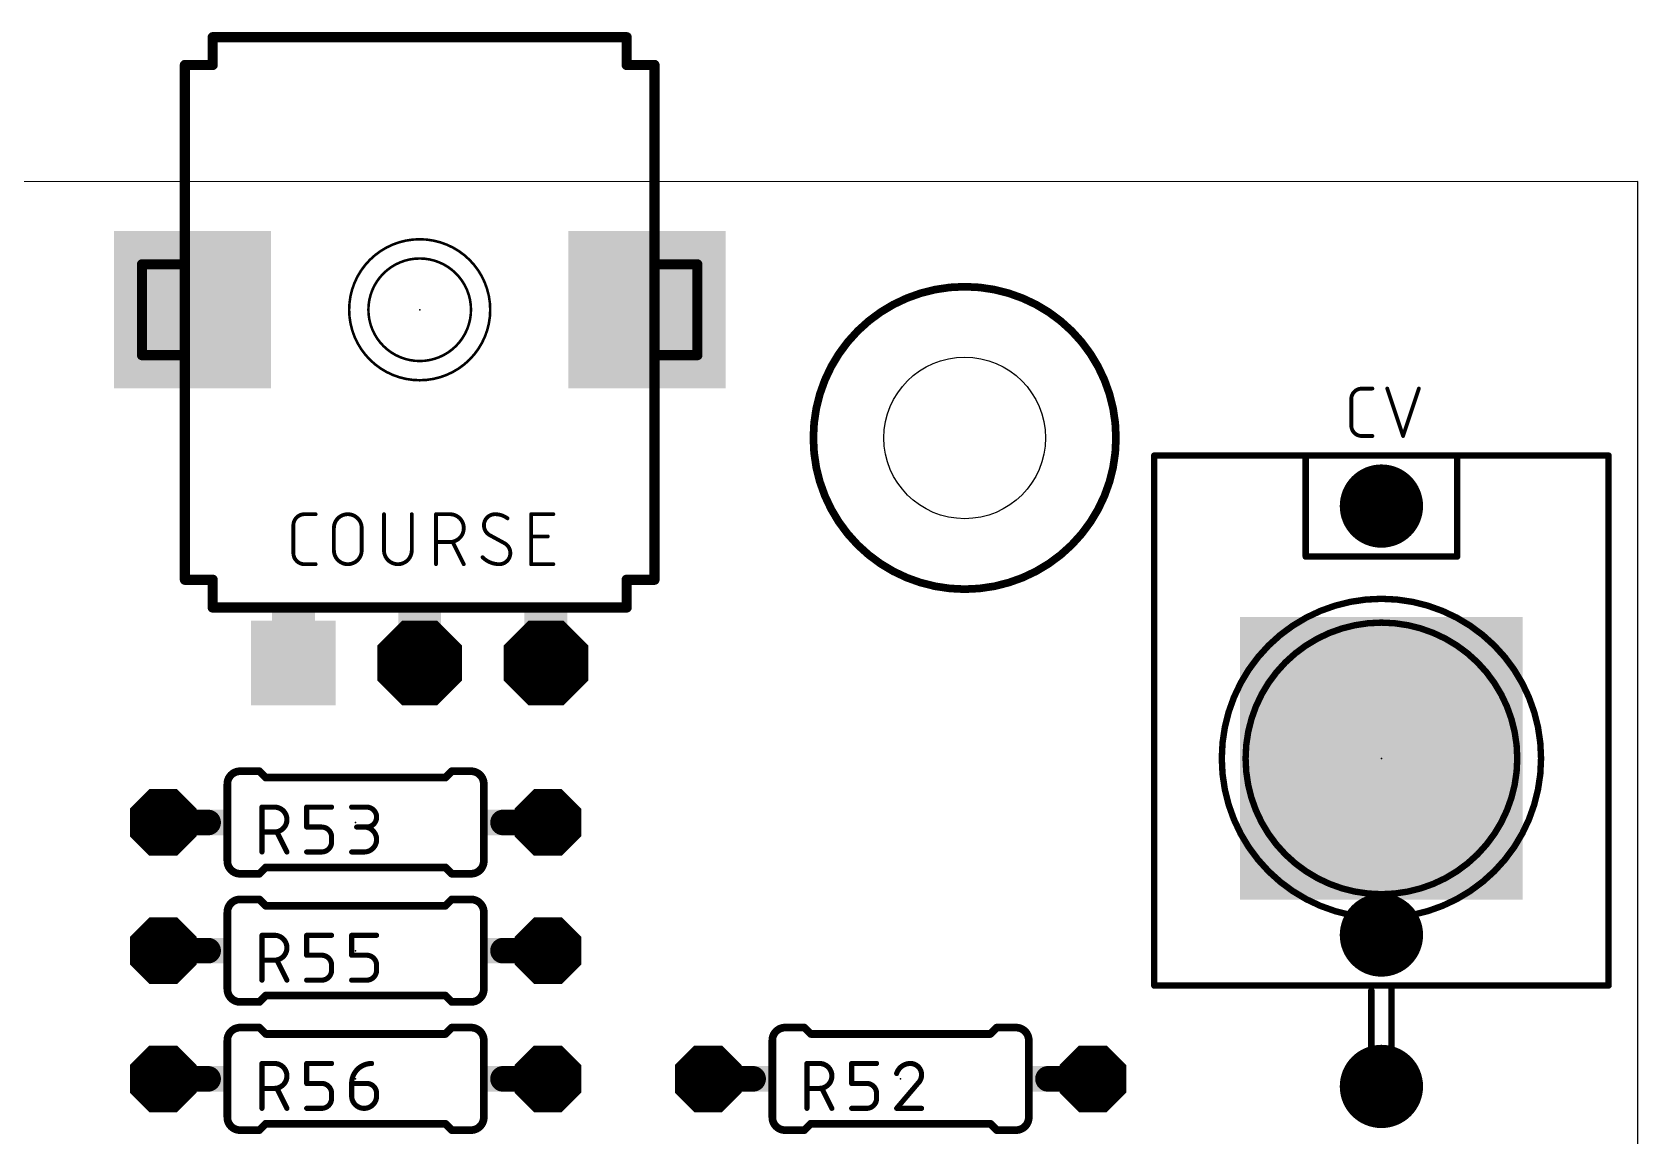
# Model space of a CAD drawing. Extents: x 0 to 48, y 0 to 102.
# Drawn here: x 16.45 to 48.26, y 80.15 to 102.02 of the extents above; entities that cross this region are included whole.
import ezdxf

# ---------------------------------------------------------------- set-up
doc = ezdxf.new("R2010")
doc.units = 0
for name, color, linetype in [('17', 110, 'CONTINUOUS'), ('20', 31, 'CONTINUOUS'), ('21', 253, 'CONTINUOUS'), ('23', 53, 'CONTINUOUS'), ('25', 253, 'CONTINUOUS'), ('41', 12, 'CONTINUOUS'), ('51', 253, 'CONTINUOUS')]:
    doc.layers.add(name, color=color, linetype=linetype)

# ---------------------------------------------------------------- blocks, each defined once
blk = doc.blocks.new('RECT')
blk.add_solid([(-0.5, -0.5), (0.5, -0.5), (-0.5, 0.5), (0.5, 0.5)])
blk = doc.blocks.new('SQUAREP')
blk.add_solid([(-0.5, -0.5), (0.5, -0.5), (-0.5, 0.5), (0.5, 0.5)])
blk = doc.blocks.new('OCTAGONP')
at = {"const_width": 0.5}
blk.add_lwpolyline([(-0.25, -0.1036), (-0.25, 0.1036), (-0.1036, 0.25), (0.1036, 0.25), (0.25, 0.1036), (0.25, -0.1036), (0.1036, -0.25), (-0.1036, -0.25), (-0.25, -0.1036), (-0.25, 0.1036)], dxfattribs=at)
blk = doc.blocks.new('ROUNDP')
at = {"const_width": 0.5}
blk.add_lwpolyline([(0, -0.25, 1), (0, 0.25, 1), (0, -0.25)], format="xyb", dxfattribs=at)

msp = doc.modelspace()

# ---------------------------------------------------------------- linework, layer by layer
at = {"layer": '20'}
for p, q in [((48.26, 99.06), (0, 99.05)), ((48.26, 0), (48.26, 99.06))]:
    msp.add_line(p, q, dxfattribs=at)
msp.add_circle((34.925, 93.98), 1.6002, dxfattribs=at)
at = {"layer": '21'}
for points, const_width in [([(20.03, 101.92), (28.23, 101.92)], 0.2032), ([(20.03, 101.92), (20.03, 101.37)], 0.2032), ([(28.23, 101.37), (28.23, 101.92)], 0.2032), ([(20.03, 101.37), (19.48, 101.37)], 0.2032), ([(19.48, 99.17), (19.48, 101.37)], 0.2032), ([(28.78, 101.37), (28.23, 101.37)], 0.2032), ([(28.78, 101.37), (28.78, 99.17)], 0.2032), ([(42.5831, 94.2269), (42.5831, 94.7491)], 0.0762), ([(42.7919, 94.9579), (43.0008, 94.9579)], 0.0762), ([(43.2955, 94.9579), (43.6087, 94.0181)], 0.0762), ([(43.6087, 94.0181), (43.922, 94.9579)], 0.0762), ([(19.48, 91.17), (19.48, 94.37)], 0.2032), ([(28.78, 94.37), (28.78, 91.17)], 0.2032), ([(43.0008, 94.0181), (42.7919, 94.0181)], 0.0762), ([(38.68, 93.63), (41.68, 93.63)], 0.127), ([(38.68, 93.63), (38.68, 83.13)], 0.127), ([(41.68, 93.63), (44.68, 93.63)], 0.127), ([(41.68, 93.63), (41.68, 91.63)], 0.127), ([(44.68, 93.63), (47.68, 93.63)], 0.127), ([(44.68, 91.63), (44.68, 93.63)], 0.127), ([(47.68, 83.13), (47.68, 93.63)], 0.127), ([(41.68, 91.63), (44.68, 91.63)], 0.127), ([(19.48, 91.17), (20.03, 91.17)], 0.2032), ([(20.03, 91.17), (20.03, 90.62)], 0.2032), ([(28.23, 91.17), (28.78, 91.17)], 0.2032), ([(28.23, 90.62), (28.23, 91.17)], 0.2032), ([(28.23, 90.62), (20.03, 90.62)], 0.2032), ([(20.32, 87.122), (20.32, 85.598)], 0.1524), ([(20.574, 87.376), (20.955, 87.376)], 0.1524), ([(21.082, 87.249), (20.955, 87.376)], 0.1524), ([(21.082, 87.249), (24.638, 87.249)], 0.1524), ([(24.638, 87.249), (24.765, 87.376)], 0.1524), ([(25.146, 87.376), (24.765, 87.376)], 0.1524), ([(25.4, 87.122), (25.4, 85.598)], 0.1524), ([(20.574, 85.344), (20.955, 85.344)], 0.1524), ([(21.082, 85.471), (20.955, 85.344)], 0.1524), ([(21.082, 85.471), (24.638, 85.471)], 0.1524), ([(24.638, 85.471), (24.765, 85.344)], 0.1524), ([(25.146, 85.344), (24.765, 85.344)], 0.1524), ([(20.32, 84.582), (20.32, 83.058)], 0.1524), ([(20.574, 84.836), (20.955, 84.836)], 0.1524), ([(21.082, 84.709), (20.955, 84.836)], 0.1524), ([(21.082, 84.709), (24.638, 84.709)], 0.1524), ([(24.638, 84.709), (24.765, 84.836)], 0.1524), ([(25.146, 84.836), (24.765, 84.836)], 0.1524), ([(25.4, 84.582), (25.4, 83.058)], 0.1524), ([(38.68, 83.13), (43.38, 83.13)], 0.127), ([(42.98, 83.03), (42.98, 80.93)], 0.127), ([(43.38, 83.13), (47.68, 83.13)], 0.127), ([(43.38, 80.93), (43.38, 83.13)], 0.127), ([(20.574, 82.804), (20.955, 82.804)], 0.1524), ([(21.082, 82.931), (20.955, 82.804)], 0.1524), ([(21.082, 82.931), (24.638, 82.931)], 0.1524), ([(24.638, 82.931), (24.765, 82.804)], 0.1524), ([(25.146, 82.804), (24.765, 82.804)], 0.1524), ([(20.32, 82.042), (20.32, 80.518)], 0.1524), ([(20.574, 82.296), (20.955, 82.296)], 0.1524), ([(21.082, 82.169), (20.955, 82.296)], 0.1524), ([(21.082, 82.169), (24.638, 82.169)], 0.1524), ([(24.638, 82.169), (24.765, 82.296)], 0.1524), ([(25.146, 82.296), (24.765, 82.296)], 0.1524), ([(25.4, 82.042), (25.4, 80.518)], 0.1524), ([(31.115, 80.518), (31.115, 82.042)], 0.1524), ([(31.369, 82.296), (31.75, 82.296)], 0.1524), ([(31.877, 82.169), (31.75, 82.296)], 0.1524), ([(35.433, 82.169), (31.877, 82.169)], 0.1524), ([(35.433, 82.169), (35.56, 82.296)], 0.1524), ([(35.941, 82.296), (35.56, 82.296)], 0.1524), ([(36.195, 80.518), (36.195, 82.042)], 0.1524), ([(42.98, 80.93), (43.38, 80.93)], 0.127), ([(20.574, 80.264), (20.955, 80.264)], 0.1524), ([(21.082, 80.391), (20.955, 80.264)], 0.1524), ([(21.082, 80.391), (24.638, 80.391)], 0.1524), ([(24.638, 80.391), (24.765, 80.264)], 0.1524), ([(25.146, 80.264), (24.765, 80.264)], 0.1524), ([(31.369, 80.264), (31.75, 80.264)], 0.1524), ([(31.877, 80.391), (31.75, 80.264)], 0.1524), ([(35.433, 80.391), (31.877, 80.391)], 0.1524), ([(35.433, 80.391), (35.56, 80.264)], 0.1524), ([(35.941, 80.264), (35.56, 80.264)], 0.1524)]:
    msp.add_lwpolyline(points, dxfattribs=dict(at, const_width=const_width))
for points, const_width in [([(20.03, 101.9708, 1), (20.03, 101.8692)], 0.1016), ([(20.0808, 101.92, 1), (19.9792, 101.92)], 0.1016), ([(28.2808, 101.92, 1), (28.1792, 101.92)], 0.1016), ([(28.23, 101.8692, 1), (28.23, 101.9708)], 0.1016), ([(19.48, 101.4208, 1), (19.48, 101.3192)], 0.1016), ([(19.5308, 101.37, 1), (19.4292, 101.37)], 0.1016), ([(20.03, 101.3192, 1), (20.03, 101.4208)], 0.1016), ([(28.23, 101.4208, 1), (28.23, 101.3192)], 0.1016), ([(28.8308, 101.37, 1), (28.7292, 101.37)], 0.1016), ([(28.78, 101.3192, 1), (28.78, 101.4208)], 0.1016), ([(19.9792, 101.37, 1), (20.0808, 101.37)], 0.1016), ([(28.1792, 101.37, 1), (28.2808, 101.37)], 0.1016), ([(19.4292, 99.17, 1), (19.5308, 99.17)], 0.1016), ([(28.7292, 99.17, 1), (28.8308, 99.17)], 0.1016), ([(24.13, 95.123, 1), (24.13, 97.917, 1), (24.13, 95.123)], 0.0508), ([(24.13, 95.504, 1), (24.13, 97.536, 1), (24.13, 95.504)], 0.0508), ([(42.7919, 94.9579, 0.4142), (42.5831, 94.7491)], 0.0762), ([(42.6022, 94.7491, 1), (42.5641, 94.7491)], 0.0381), ([(42.7919, 94.977, 1), (42.7919, 94.9389)], 0.0381), ([(42.7919, 94.9389, 1), (42.7919, 94.9769)], 0.0381), ([(43.0008, 94.9389, 1), (43.0008, 94.977)], 0.0381), ([(43.3135, 94.9639, 1), (43.2774, 94.9519)], 0.0381), ([(43.9401, 94.9519, 1), (43.9039, 94.9639)], 0.0381), ([(19.5308, 94.37, 1), (19.4292, 94.37)], 0.1016), ([(28.8308, 94.37, 1), (28.7292, 94.37)], 0.1016), ([(42.5641, 94.7491, 1), (42.6022, 94.7491)], 0.0381), ([(42.5831, 94.2269, 0.4142), (42.7919, 94.0181)], 0.0762), ([(42.6022, 94.2269, 1), (42.5641, 94.2269)], 0.0381), ([(42.5641, 94.2269, 1), (42.6022, 94.2269)], 0.0381), ([(42.7919, 94.0371, 1), (42.7919, 93.9991)], 0.0381), ([(42.7919, 93.9991, 1), (42.7919, 94.0371)], 0.0381), ([(43.0008, 93.9991, 1), (43.0008, 94.0371)], 0.0381), ([(43.5906, 94.0241, 1), (43.6268, 94.0121)], 0.0381), ([(43.5906, 94.0121, 1), (43.6268, 94.0241)], 0.0381), ([(38.68, 93.6618, 1), (38.68, 93.5983)], 0.0635), ([(38.7118, 93.63, 1), (38.6482, 93.63)], 0.0635), ([(41.68, 93.6618, 1), (41.68, 93.5983)], 0.0635), ([(41.7118, 93.63, 1), (41.6482, 93.63)], 0.0635), ([(41.68, 93.5983, 1), (41.68, 93.6618)], 0.0635), ([(44.68, 93.6618, 1), (44.68, 93.5983)], 0.0635), ([(44.7118, 93.63, 1), (44.6482, 93.63)], 0.0635), ([(44.68, 93.5983, 1), (44.68, 93.6618)], 0.0635), ([(47.7118, 93.63, 1), (47.6482, 93.63)], 0.0635), ([(47.68, 93.5983, 1), (47.68, 93.6618)], 0.0635), ([(41.68, 91.6618, 1), (41.68, 91.5983)], 0.0635), ([(41.6482, 91.63, 1), (41.7118, 91.63)], 0.0635), ([(44.6482, 91.63, 1), (44.7118, 91.63)], 0.0635), ([(44.68, 91.5983, 1), (44.68, 91.6618)], 0.0635), ([(19.48, 91.2208, 1), (19.48, 91.1192)], 0.1016), ([(19.4292, 91.17, 1), (19.5308, 91.17)], 0.1016), ([(20.0808, 91.17, 1), (19.9792, 91.17)], 0.1016), ([(20.03, 91.1192, 1), (20.03, 91.2208)], 0.1016), ([(28.23, 91.2208, 1), (28.23, 91.1192)], 0.1016), ([(28.2808, 91.17, 1), (28.1792, 91.17)], 0.1016), ([(28.7292, 91.17, 1), (28.8308, 91.17)], 0.1016), ([(28.78, 91.1192, 1), (28.78, 91.2208)], 0.1016), ([(20.03, 90.6708, 1), (20.03, 90.5692)], 0.1016), ([(19.9792, 90.62, 1), (20.0808, 90.62)], 0.1016), ([(28.1792, 90.62, 1), (28.2808, 90.62)], 0.1016), ([(28.23, 90.5692, 1), (28.23, 90.6708)], 0.1016), ([(43.18, 84.4677, 1), (43.18, 90.7923, 1), (43.18, 84.4677)], 0.127), ([(43.18, 84.9393, 1), (43.18, 90.3207, 1), (43.18, 84.9393)], 0.127), ([(20.574, 87.376, 0.4142), (20.32, 87.122)], 0.1524), ([(20.3581, 87.122, 1), (20.2819, 87.122)], 0.0762), ([(20.2819, 87.122, 1), (20.3581, 87.122)], 0.0762), ([(20.574, 87.4141, 1), (20.574, 87.3379)], 0.0762), ([(20.574, 87.3379, 1), (20.574, 87.4141)], 0.0762), ([(20.9819, 87.4029, 1), (20.9281, 87.3491)], 0.0762), ([(20.955, 87.3379, 1), (20.955, 87.4141)], 0.0762), ([(21.082, 87.2871, 1), (21.082, 87.2109)], 0.0762), ([(21.0551, 87.2221, 1), (21.1089, 87.2759)], 0.0762), ([(24.6111, 87.2759, 1), (24.6649, 87.2221)], 0.0762), ([(24.638, 87.2109, 1), (24.638, 87.2871)], 0.0762), ([(24.765, 87.4141, 1), (24.765, 87.3379)], 0.0762), ([(24.7919, 87.3491, 1), (24.7381, 87.4029)], 0.0762), ([(25.4, 87.122, 0.4142), (25.146, 87.376)], 0.1524), ([(25.146, 87.4141, 1), (25.146, 87.3379)], 0.0762), ([(25.146, 87.3379, 1), (25.146, 87.4141)], 0.0762), ([(25.4381, 87.122, 1), (25.3619, 87.122)], 0.0762), ([(25.3619, 87.122, 1), (25.4381, 87.122)], 0.0762), ([(20.32, 85.598, 0.4142), (20.574, 85.344)], 0.1524), ([(20.3581, 85.598, 1), (20.2819, 85.598)], 0.0762), ([(20.2819, 85.598, 1), (20.3581, 85.598)], 0.0762), ([(25.146, 85.344, 0.4142), (25.4, 85.598)], 0.1524), ([(25.4381, 85.598, 1), (25.3619, 85.598)], 0.0762), ([(25.3619, 85.598, 1), (25.4381, 85.598)], 0.0762), ([(20.574, 85.3821, 1), (20.574, 85.3059)], 0.0762), ([(20.574, 85.3059, 1), (20.574, 85.3821)], 0.0762), ([(20.9281, 85.3709, 1), (20.9819, 85.3171)], 0.0762), ([(20.955, 85.3059, 1), (20.955, 85.3821)], 0.0762), ([(21.082, 85.5091, 1), (21.082, 85.4329)], 0.0762), ([(21.1089, 85.4441, 1), (21.0551, 85.4979)], 0.0762), ([(24.6649, 85.4979, 1), (24.6111, 85.4441)], 0.0762), ([(24.638, 85.4329, 1), (24.638, 85.5091)], 0.0762), ([(24.765, 85.3821, 1), (24.765, 85.3059)], 0.0762), ([(24.7381, 85.3171, 1), (24.7919, 85.3709)], 0.0762), ([(25.146, 85.3821, 1), (25.146, 85.3059)], 0.0762), ([(25.146, 85.3059, 1), (25.146, 85.3821)], 0.0762), ([(20.574, 84.836, 0.4142), (20.32, 84.582)], 0.1524), ([(20.3581, 84.582, 1), (20.2819, 84.582)], 0.0762), ([(20.2819, 84.582, 1), (20.3581, 84.582)], 0.0762), ([(20.574, 84.8741, 1), (20.574, 84.7979)], 0.0762), ([(20.574, 84.7979, 1), (20.574, 84.8741)], 0.0762), ([(20.9819, 84.8629, 1), (20.9281, 84.8091)], 0.0762), ([(20.955, 84.7979, 1), (20.955, 84.8741)], 0.0762), ([(21.082, 84.7471, 1), (21.082, 84.6709)], 0.0762), ([(21.0551, 84.6821, 1), (21.1089, 84.7359)], 0.0762), ([(24.6111, 84.7359, 1), (24.6649, 84.6821)], 0.0762), ([(24.638, 84.6709, 1), (24.638, 84.7471)], 0.0762), ([(24.765, 84.8741, 1), (24.765, 84.7979)], 0.0762), ([(24.7919, 84.8091, 1), (24.7381, 84.8629)], 0.0762), ([(25.4, 84.582, 0.4142), (25.146, 84.836)], 0.1524), ([(25.146, 84.8741, 1), (25.146, 84.7979)], 0.0762), ([(25.146, 84.7979, 1), (25.146, 84.8741)], 0.0762), ([(25.4381, 84.582, 1), (25.3619, 84.582)], 0.0762), ([(25.3619, 84.582, 1), (25.4381, 84.582)], 0.0762), ([(20.32, 83.058, 0.4142), (20.574, 82.804)], 0.1524), ([(20.3581, 83.058, 1), (20.2819, 83.058)], 0.0762), ([(20.2819, 83.058, 1), (20.3581, 83.058)], 0.0762), ([(25.146, 82.804, 0.4142), (25.4, 83.058)], 0.1524), ([(25.4381, 83.058, 1), (25.3619, 83.058)], 0.0762), ([(25.3619, 83.058, 1), (25.4381, 83.058)], 0.0762), ([(38.68, 83.1618, 1), (38.68, 83.0983)], 0.0635), ([(38.6482, 83.13, 1), (38.7118, 83.13)], 0.0635), ([(43.0118, 83.03, 1), (42.9483, 83.03)], 0.0635), ([(43.38, 83.1618, 1), (43.38, 83.0983)], 0.0635), ([(43.4118, 83.13, 1), (43.3483, 83.13)], 0.0635), ([(43.38, 83.0983, 1), (43.38, 83.1618)], 0.0635), ([(47.6482, 83.13, 1), (47.7118, 83.13)], 0.0635), ([(47.68, 83.0983, 1), (47.68, 83.1618)], 0.0635), ([(20.574, 82.8421, 1), (20.574, 82.7659)], 0.0762), ([(20.574, 82.7659, 1), (20.574, 82.8421)], 0.0762), ([(20.9281, 82.8309, 1), (20.9819, 82.7771)], 0.0762), ([(20.955, 82.7659, 1), (20.955, 82.8421)], 0.0762), ([(21.082, 82.9691, 1), (21.082, 82.8929)], 0.0762), ([(21.1089, 82.9041, 1), (21.0551, 82.9579)], 0.0762), ([(24.6649, 82.9579, 1), (24.6111, 82.9041)], 0.0762), ([(24.638, 82.8929, 1), (24.638, 82.9691)], 0.0762), ([(24.765, 82.8421, 1), (24.765, 82.7659)], 0.0762), ([(24.7381, 82.7771, 1), (24.7919, 82.8309)], 0.0762), ([(25.146, 82.8421, 1), (25.146, 82.7659)], 0.0762), ([(25.146, 82.7659, 1), (25.146, 82.8421)], 0.0762), ([(20.574, 82.296, 0.4142), (20.32, 82.042)], 0.1524), ([(20.3581, 82.042, 1), (20.2819, 82.042)], 0.0762), ([(20.2819, 82.042, 1), (20.3581, 82.042)], 0.0762), ([(20.574, 82.3341, 1), (20.574, 82.2579)], 0.0762), ([(20.574, 82.2579, 1), (20.574, 82.3341)], 0.0762), ([(20.9819, 82.3229, 1), (20.9281, 82.2691)], 0.0762), ([(20.955, 82.2579, 1), (20.955, 82.3341)], 0.0762), ([(21.082, 82.2071, 1), (21.082, 82.1309)], 0.0762), ([(21.0551, 82.1421, 1), (21.1089, 82.1959)], 0.0762), ([(24.6111, 82.1959, 1), (24.6649, 82.1421)], 0.0762), ([(24.638, 82.1309, 1), (24.638, 82.2071)], 0.0762), ([(24.765, 82.3341, 1), (24.765, 82.2579)], 0.0762), ([(24.7919, 82.2691, 1), (24.7381, 82.3229)], 0.0762), ([(25.4, 82.042, 0.4142), (25.146, 82.296)], 0.1524), ([(25.146, 82.3341, 1), (25.146, 82.2579)], 0.0762), ([(25.146, 82.2579, 1), (25.146, 82.3341)], 0.0762), ([(25.4381, 82.042, 1), (25.3619, 82.042)], 0.0762), ([(25.3619, 82.042, 1), (25.4381, 82.042)], 0.0762), ([(31.369, 82.296, 0.4142), (31.115, 82.042)], 0.1524), ([(31.1531, 82.042, 1), (31.0769, 82.042)], 0.0762), ([(31.0769, 82.042, 1), (31.1531, 82.042)], 0.0762), ([(31.369, 82.3341, 1), (31.369, 82.2579)], 0.0762), ([(31.369, 82.2579, 1), (31.369, 82.3341)], 0.0762), ([(31.7769, 82.3229, 1), (31.7231, 82.2691)], 0.0762), ([(31.75, 82.2579, 1), (31.75, 82.3341)], 0.0762), ([(31.877, 82.2071, 1), (31.877, 82.1309)], 0.0762), ([(31.8501, 82.1421, 1), (31.9039, 82.1959)], 0.0762), ([(35.4061, 82.1959, 1), (35.4599, 82.1421)], 0.0762), ([(35.433, 82.1309, 1), (35.433, 82.2071)], 0.0762), ([(35.56, 82.3341, 1), (35.56, 82.2579)], 0.0762), ([(35.5869, 82.2691, 1), (35.5331, 82.3229)], 0.0762), ([(36.195, 82.042, 0.4142), (35.941, 82.296)], 0.1524), ([(35.941, 82.3341, 1), (35.941, 82.2579)], 0.0762), ([(35.941, 82.2579, 1), (35.941, 82.3341)], 0.0762), ([(36.2331, 82.042, 1), (36.1569, 82.042)], 0.0762), ([(36.1569, 82.042, 1), (36.2331, 82.042)], 0.0762), ([(42.98, 80.9618, 1), (42.98, 80.8983)], 0.0635), ([(42.9483, 80.93, 1), (43.0118, 80.93)], 0.0635), ([(43.3483, 80.93, 1), (43.4118, 80.93)], 0.0635), ([(43.38, 80.8983, 1), (43.38, 80.9618)], 0.0635), ([(20.32, 80.518, 0.4142), (20.574, 80.264)], 0.1524), ([(20.3581, 80.518, 1), (20.2819, 80.518)], 0.0762), ([(20.2819, 80.518, 1), (20.3581, 80.518)], 0.0762), ([(25.146, 80.264, 0.4142), (25.4, 80.518)], 0.1524), ([(25.4381, 80.518, 1), (25.3619, 80.518)], 0.0762), ([(25.3619, 80.518, 1), (25.4381, 80.518)], 0.0762), ([(31.115, 80.518, 0.4142), (31.369, 80.264)], 0.1524), ([(31.1531, 80.518, 1), (31.0769, 80.518)], 0.0762), ([(31.0769, 80.518, 1), (31.1531, 80.518)], 0.0762), ([(35.941, 80.264, 0.4142), (36.195, 80.518)], 0.1524), ([(36.2331, 80.518, 1), (36.1569, 80.518)], 0.0762), ([(36.1569, 80.518, 1), (36.2331, 80.518)], 0.0762), ([(20.574, 80.3021, 1), (20.574, 80.2259)], 0.0762), ([(20.574, 80.2259, 1), (20.574, 80.3021)], 0.0762), ([(20.9281, 80.2909, 1), (20.9819, 80.2371)], 0.0762), ([(20.955, 80.2259, 1), (20.955, 80.3021)], 0.0762), ([(21.082, 80.4291, 1), (21.082, 80.3529)], 0.0762), ([(21.1089, 80.3641, 1), (21.0551, 80.4179)], 0.0762), ([(24.6649, 80.4179, 1), (24.6111, 80.3641)], 0.0762), ([(24.638, 80.3529, 1), (24.638, 80.4291)], 0.0762), ([(24.765, 80.3021, 1), (24.765, 80.2259)], 0.0762), ([(24.7381, 80.2371, 1), (24.7919, 80.2909)], 0.0762), ([(25.146, 80.3021, 1), (25.146, 80.2259)], 0.0762), ([(25.146, 80.2259, 1), (25.146, 80.3021)], 0.0762), ([(31.369, 80.3021, 1), (31.369, 80.2259)], 0.0762), ([(31.369, 80.2259, 1), (31.369, 80.3021)], 0.0762), ([(31.7231, 80.2909, 1), (31.7769, 80.2371)], 0.0762), ([(31.75, 80.2259, 1), (31.75, 80.3021)], 0.0762), ([(31.877, 80.4291, 1), (31.877, 80.3529)], 0.0762), ([(31.9039, 80.3641, 1), (31.8501, 80.4179)], 0.0762), ([(35.4599, 80.4179, 1), (35.4061, 80.3641)], 0.0762), ([(35.433, 80.3529, 1), (35.433, 80.4291)], 0.0762), ([(35.56, 80.3021, 1), (35.56, 80.2259)], 0.0762), ([(35.5331, 80.2371, 1), (35.5869, 80.2909)], 0.0762), ([(35.941, 80.3021, 1), (35.941, 80.2259)], 0.0762), ([(35.941, 80.2259, 1), (35.941, 80.3021)], 0.0762)]:
    msp.add_lwpolyline(points, format="xyb", dxfattribs=dict(at, const_width=const_width))
at = {"layer": '23'}
for p in [(24.13, 96.52), (43.18, 87.63), (22.86, 86.36), (22.86, 83.82), (22.86, 81.28), (33.655, 81.28)]:
    msp.add_point(p, dxfattribs=at)
at = {"layer": '25'}
for points, const_width in [([(34.925, 90.9828, 1), (34.925, 96.9772, 1), (34.925, 90.9828)], 0.1524), ([(21.8482, 92.4687, 0.4142), (21.6281, 92.2486)], 0.0762), ([(21.6471, 92.2486, 1), (21.609, 92.2486)], 0.0381), ([(21.609, 92.2486, 1), (21.6471, 92.2486)], 0.0381), ([(21.8482, 92.4877, 1), (21.8482, 92.4497)], 0.0381), ([(21.8482, 92.4497, 1), (21.8482, 92.4877)], 0.0381), ([(22.0684, 92.4497, 1), (22.0684, 92.4877)], 0.0381), ([(22.9812, 92.1935, 1), (22.4308, 92.1935)], 0.0762), ([(23.442, 92.4687, 1), (23.4039, 92.4687)], 0.0381), ([(23.9923, 92.4687, 1), (23.9542, 92.4687)], 0.0381), ([(24.472, 92.4687, 1), (24.4339, 92.4687)], 0.0381), ([(24.4529, 92.4877, 1), (24.4529, 92.4497)], 0.0381), ([(24.7281, 91.9184, 1), (24.7281, 92.4687)], 0.0762), ([(24.7281, 92.4877, 1), (24.7281, 92.4497)], 0.0381), ([(24.7281, 92.4497, 1), (24.7281, 92.4877)], 0.0381), ([(25.6228, 92.4687, 0.4142), (25.4027, 92.2486)], 0.0762), ([(25.4027, 92.2486, 0.2656), (25.5128, 92.056)], 0.0762), ([(25.4218, 92.2486, 1), (25.3837, 92.2486)], 0.0381), ([(25.3837, 92.2486, 1), (25.4218, 92.2486)], 0.0381), ([(25.8705, 92.3862, 0.1623), (25.6228, 92.4687)], 0.0762), ([(25.6229, 92.4877, 1), (25.6228, 92.4497)], 0.0381), ([(25.6228, 92.4496, 1), (25.6229, 92.4877)], 0.0381), ([(25.8591, 92.3709, 1), (25.8819, 92.4014)], 0.0381), ([(26.3562, 92.4687, 1), (26.3181, 92.4687)], 0.0381), ([(26.3371, 92.4877, 1), (26.3371, 92.4497)], 0.0381), ([(26.7774, 92.4497, 1), (26.7774, 92.4877)], 0.0381), ([(22.4499, 92.1935, 1), (22.4118, 92.1935)], 0.0381), ([(22.4118, 92.1935, 1), (22.4499, 92.1935)], 0.0381), ([(23.0002, 92.1935, 1), (22.9621, 92.1935)], 0.0381), ([(22.9621, 92.1935, 1), (23.0002, 92.1935)], 0.0381), ([(24.4529, 91.9374, 1), (24.4529, 91.8993)], 0.0381), ([(24.7281, 91.9374, 1), (24.7281, 91.8993)], 0.0381), ([(24.7281, 91.8993, 1), (24.7281, 91.9374)], 0.0381), ([(24.8002, 91.9269, 1), (24.7661, 91.9098)], 0.0381), ([(25.5219, 92.0727, 1), (25.5037, 92.0392)], 0.0381), ([(25.5031, 92.0395, 1), (25.5225, 92.0724)], 0.0381), ([(25.8251, 91.9073, 1), (25.8058, 91.8744)], 0.0381), ([(25.9255, 91.6982, 0.2656), (25.8155, 91.8909)], 0.0762), ([(25.8063, 91.8741, 1), (25.8246, 91.9076)], 0.0381), ([(26.3371, 92.0475, 1), (26.3371, 92.0094)], 0.0381), ([(26.6673, 92.0094, 1), (26.6673, 92.0475)], 0.0381), ([(21.6281, 91.6982, 0.4142), (21.8482, 91.4781)], 0.0762), ([(21.6471, 91.6982, 1), (21.609, 91.6982)], 0.0381), ([(21.609, 91.6982, 1), (21.6471, 91.6982)], 0.0381), ([(22.4308, 91.7533, 1), (22.9812, 91.7533)], 0.0762), ([(22.4499, 91.7533, 1), (22.4118, 91.7533)], 0.0381), ([(22.4118, 91.7533, 1), (22.4499, 91.7533)], 0.0381), ([(23.0002, 91.7533, 1), (22.9621, 91.7533)], 0.0381), ([(22.9621, 91.7533, 1), (23.0002, 91.7533)], 0.0381), ([(23.423, 91.7533, 1), (23.9733, 91.7533)], 0.0762), ([(23.442, 91.7533, 1), (23.4039, 91.7533)], 0.0381), ([(23.4039, 91.7533, 1), (23.442, 91.7533)], 0.0381), ([(23.9923, 91.7533, 1), (23.9542, 91.7533)], 0.0381), ([(23.9542, 91.7533, 1), (23.9923, 91.7533)], 0.0381), ([(25.3752, 91.6157, 0.2), (25.7054, 91.4781)], 0.0762), ([(25.3887, 91.6291, 1), (25.3617, 91.6023)], 0.0381), ([(25.7054, 91.4781, 0.4142), (25.9255, 91.6982)], 0.0762), ([(25.9446, 91.6982, 1), (25.9065, 91.6982)], 0.0381), ([(25.9065, 91.6982, 1), (25.9446, 91.6982)], 0.0381), ([(21.8482, 91.4971, 1), (21.8482, 91.4591)], 0.0381), ([(21.8482, 91.4591, 1), (21.8482, 91.4971)], 0.0381), ([(22.0684, 91.4591, 1), (22.0684, 91.4971)], 0.0381), ([(24.4339, 91.4781, 1), (24.472, 91.4781)], 0.0381), ([(24.9862, 91.4696, 1), (25.0203, 91.4866)], 0.0381), ([(25.7054, 91.4971, 1), (25.7054, 91.4591)], 0.0381), ([(25.7054, 91.4591, 1), (25.7054, 91.4971)], 0.0381), ([(26.3371, 91.4971, 1), (26.3371, 91.4591)], 0.0381), ([(26.3181, 91.4781, 1), (26.3562, 91.4781)], 0.0381), ([(26.7774, 91.4591, 1), (26.7774, 91.4971)], 0.0381), ([(21.0312, 86.6648, 1), (20.9804, 86.6648)], 0.0508), ([(21.0058, 86.6902, 1), (21.0058, 86.6394)], 0.0508), ([(21.2527, 86.1709, 1), (21.2527, 86.6648)], 0.1016), ([(21.2527, 86.6902, 1), (21.2527, 86.6394)], 0.0508), ([(21.2527, 86.6394, 1), (21.2527, 86.6902)], 0.0508), ([(21.9162, 86.6648, 1), (21.8654, 86.6648)], 0.0508), ([(21.8908, 86.6902, 1), (21.8908, 86.6394)], 0.0508), ([(22.3847, 86.6394, 1), (22.3847, 86.6902)], 0.0508), ([(22.7823, 86.6902, 1), (22.7823, 86.6394)], 0.0508), ([(23.0787, 86.2697, 1), (23.0787, 86.6648)], 0.1016), ([(23.0787, 86.6902, 1), (23.0787, 86.6394)], 0.0508), ([(23.0787, 86.6394, 1), (23.0787, 86.6902)], 0.0508), ([(21.0058, 86.1963, 1), (21.0058, 86.1455)], 0.0508), ([(21.2527, 86.1963, 1), (21.2527, 86.1455)], 0.0508), ([(21.2527, 86.1455, 1), (21.2527, 86.1963)], 0.0508), ([(21.3248, 86.1823, 1), (21.2794, 86.1596)], 0.0508), ([(21.8908, 86.2951, 1), (21.8908, 86.2443)], 0.0508), ([(21.8654, 86.2697, 1), (21.9162, 86.2697)], 0.0508), ([(22.3847, 86.0721, 0.4142), (22.1871, 86.2697)], 0.1016), ([(22.1871, 86.2951, 1), (22.1871, 86.2443)], 0.0508), ([(22.1871, 86.2443, 1), (22.1871, 86.2951)], 0.0508), ([(22.8811, 86.2951, 1), (22.8811, 86.2443)], 0.0508), ([(23.0293, 85.7758, 1), (23.0293, 86.2697)], 0.1016), ([(23.0293, 86.2951, 1), (23.0293, 86.2443)], 0.0508), ([(23.0787, 86.2951, 1), (23.0787, 86.2443)], 0.0508), ([(23.0787, 86.2443, 1), (23.0787, 86.2951)], 0.0508), ([(22.1871, 85.7758, 0.4142), (22.3847, 85.9734)], 0.1016), ([(22.4101, 86.0721, 1), (22.3593, 86.0721)], 0.0508), ([(22.3593, 86.0721, 1), (22.4101, 86.0721)], 0.0508), ([(22.4101, 85.9734, 1), (22.3593, 85.9734)], 0.0508), ([(22.3593, 85.9734, 1), (22.4101, 85.9734)], 0.0508), ([(20.9804, 85.7758, 1), (21.0312, 85.7758)], 0.0508), ([(21.477, 85.7644, 1), (21.5224, 85.7872)], 0.0508), ([(21.8908, 85.8012, 1), (21.8908, 85.7504)], 0.0508), ([(22.1871, 85.8012, 1), (22.1871, 85.7504)], 0.0508), ([(22.1871, 85.7504, 1), (22.1871, 85.8012)], 0.0508), ([(22.7823, 85.8012, 1), (22.7823, 85.7504)], 0.0508), ([(23.0293, 85.8012, 1), (23.0293, 85.7504)], 0.0508), ([(23.0293, 85.7504, 1), (23.0293, 85.8012)], 0.0508), ([(21.0312, 84.1248, 1), (20.9804, 84.1248)], 0.0508), ([(21.0058, 84.1502, 1), (21.0058, 84.0994)], 0.0508), ([(21.2527, 83.6309, 1), (21.2527, 84.1248)], 0.1016), ([(21.2527, 84.1502, 1), (21.2527, 84.0994)], 0.0508), ([(21.2527, 84.0994, 1), (21.2527, 84.1502)], 0.0508), ([(21.9162, 84.1248, 1), (21.8654, 84.1248)], 0.0508), ([(21.8908, 84.1502, 1), (21.8908, 84.0994)], 0.0508), ([(22.3847, 84.0994, 1), (22.3847, 84.1502)], 0.0508), ([(22.8077, 84.1248, 1), (22.7569, 84.1248)], 0.0508), ([(22.7823, 84.1502, 1), (22.7823, 84.0994)], 0.0508), ([(23.2762, 84.0994, 1), (23.2762, 84.1502)], 0.0508), ([(21.0058, 83.6563, 1), (21.0058, 83.6055)], 0.0508), ([(21.2527, 83.6563, 1), (21.2527, 83.6055)], 0.0508), ([(21.2527, 83.6055, 1), (21.2527, 83.6563)], 0.0508), ([(21.3248, 83.6423, 1), (21.2794, 83.6196)], 0.0508), ([(21.8908, 83.7551, 1), (21.8908, 83.7043)], 0.0508), ([(21.8654, 83.7297, 1), (21.9162, 83.7297)], 0.0508), ([(22.3847, 83.5321, 0.4142), (22.1871, 83.7297)], 0.1016), ([(22.1871, 83.7551, 1), (22.1871, 83.7043)], 0.0508), ([(22.1871, 83.7043, 1), (22.1871, 83.7551)], 0.0508), ([(22.7823, 83.7551, 1), (22.7823, 83.7043)], 0.0508), ([(22.7569, 83.7297, 1), (22.8077, 83.7297)], 0.0508), ([(23.2762, 83.5321, 0.4142), (23.0787, 83.7297)], 0.1016), ([(23.0787, 83.7551, 1), (23.0787, 83.7043)], 0.0508), ([(23.0787, 83.7043, 1), (23.0787, 83.7551)], 0.0508), ([(22.1871, 83.2358, 0.4142), (22.3847, 83.4334)], 0.1016), ([(22.4101, 83.5321, 1), (22.3593, 83.5321)], 0.0508), ([(22.3593, 83.5321, 1), (22.4101, 83.5321)], 0.0508), ([(22.4101, 83.4334, 1), (22.3593, 83.4334)], 0.0508), ([(22.3593, 83.4334, 1), (22.4101, 83.4334)], 0.0508), ([(23.0787, 83.2358, 0.4142), (23.2762, 83.4334)], 0.1016), ([(23.3016, 83.5321, 1), (23.2508, 83.5321)], 0.0508), ([(23.2508, 83.5321, 1), (23.3016, 83.5321)], 0.0508), ([(23.3016, 83.4334, 1), (23.2508, 83.4334)], 0.0508), ([(23.2508, 83.4334, 1), (23.3016, 83.4334)], 0.0508), ([(20.9804, 83.2358, 1), (21.0312, 83.2358)], 0.0508), ([(21.477, 83.2244, 1), (21.5224, 83.2472)], 0.0508), ([(21.8908, 83.2612, 1), (21.8908, 83.2104)], 0.0508), ([(22.1871, 83.2612, 1), (22.1871, 83.2104)], 0.0508), ([(22.1871, 83.2104, 1), (22.1871, 83.2612)], 0.0508), ([(22.7823, 83.2612, 1), (22.7823, 83.2104)], 0.0508), ([(23.0787, 83.2612, 1), (23.0787, 83.2104)], 0.0508), ([(23.0787, 83.2104, 1), (23.0787, 83.2612)], 0.0508), ([(21.0312, 81.5848, 1), (20.9804, 81.5848)], 0.0508), ([(21.0058, 81.6102, 1), (21.0058, 81.5594)], 0.0508), ([(21.2527, 81.0909, 1), (21.2527, 81.5848)], 0.1016), ([(21.2527, 81.6102, 1), (21.2527, 81.5594)], 0.0508), ([(21.2527, 81.5594, 1), (21.2527, 81.6102)], 0.0508), ([(21.9162, 81.5848, 1), (21.8654, 81.5848)], 0.0508), ([(21.8908, 81.6102, 1), (21.8908, 81.5594)], 0.0508), ([(22.3847, 81.5594, 1), (22.3847, 81.6102)], 0.0508), ([(23.1774, 81.5848, 0.4142), (22.7823, 81.1897)], 0.1016), ([(23.1774, 81.5594, 1), (23.1774, 81.6102)], 0.0508), ([(31.8262, 81.5848, 1), (31.7754, 81.5848)], 0.0508), ([(31.8008, 81.6102, 1), (31.8008, 81.5594)], 0.0508), ([(32.0477, 81.0909, 1), (32.0477, 81.5848)], 0.1016), ([(32.0477, 81.6102, 1), (32.0477, 81.5594)], 0.0508), ([(32.0477, 81.5594, 1), (32.0477, 81.6102)], 0.0508), ([(32.7112, 81.5848, 1), (32.6604, 81.5848)], 0.0508), ([(32.6858, 81.6102, 1), (32.6858, 81.5594)], 0.0508), ([(33.1797, 81.5594, 1), (33.1797, 81.6102)], 0.0508), ([(33.849, 81.5848, 0.3252), (33.5773, 81.3872)], 0.1016), ([(34.0712, 81.3625, 0.4142), (33.849, 81.5848)], 0.1016), ([(33.849, 81.6102, 1), (33.849, 81.5594)], 0.0508), ([(33.849, 81.5594, 1), (33.849, 81.6102)], 0.0508), ([(21.0058, 81.1163, 1), (21.0058, 81.0655)], 0.0508), ([(21.2527, 81.1163, 1), (21.2527, 81.0655)], 0.0508), ([(21.2527, 81.0655, 1), (21.2527, 81.1163)], 0.0508), ([(21.3248, 81.1023, 1), (21.2794, 81.0796)], 0.0508), ([(21.8908, 81.2151, 1), (21.8908, 81.1643)], 0.0508), ([(21.8654, 81.1897, 1), (21.9162, 81.1897)], 0.0508), ([(22.3847, 80.9921, 0.4142), (22.1871, 81.1897)], 0.1016), ([(22.1871, 81.2151, 1), (22.1871, 81.1643)], 0.0508), ([(22.1871, 81.1643, 1), (22.1871, 81.2151)], 0.0508), ([(22.7823, 81.2151, 1), (22.7823, 81.1643)], 0.0508), ([(22.8077, 81.1897, 1), (22.7569, 81.1897)], 0.0508), ([(22.7569, 81.1897, 1), (22.8077, 81.1897)], 0.0508), ([(23.2762, 80.9921, 0.4142), (23.0787, 81.1897)], 0.1016), ([(23.0787, 81.2151, 1), (23.0787, 81.1643)], 0.0508), ([(23.0787, 81.1643, 1), (23.0787, 81.2151)], 0.0508), ([(31.8008, 81.1163, 1), (31.8008, 81.0655)], 0.0508), ([(32.0477, 81.1163, 1), (32.0477, 81.0655)], 0.0508), ([(32.0477, 81.0655, 1), (32.0477, 81.1163)], 0.0508), ([(32.1198, 81.1023, 1), (32.0744, 81.0796)], 0.0508), ([(32.6858, 81.2151, 1), (32.6858, 81.1643)], 0.0508), ([(32.6604, 81.1897, 1), (32.7112, 81.1897)], 0.0508), ([(33.1797, 80.9921, 0.4142), (32.9821, 81.1897)], 0.1016), ([(32.9821, 81.2151, 1), (32.9821, 81.1643)], 0.0508), ([(32.9821, 81.1643, 1), (32.9821, 81.2151)], 0.0508), ([(33.5532, 81.3951, 1), (33.6015, 81.3794)], 0.0508), ([(33.9971, 81.1897, 0.2053), (34.0712, 81.3625)], 0.1016), ([(33.9796, 81.2081, 1), (34.0146, 81.1713)], 0.0508), ([(34.0165, 81.1732, 1), (33.9778, 81.2061)], 0.0508), ([(34.0966, 81.3625, 1), (34.0458, 81.3626)], 0.0508), ([(34.0458, 81.3625, 1), (34.0966, 81.3625)], 0.0508), ([(22.1871, 80.6958, 0.4142), (22.3847, 80.8934)], 0.1016), ([(22.4101, 80.9921, 1), (22.3593, 80.9921)], 0.0508), ([(22.3593, 80.9921, 1), (22.4101, 80.9921)], 0.0508), ([(22.4101, 80.8934, 1), (22.3593, 80.8934)], 0.0508), ([(22.3593, 80.8934, 1), (22.4101, 80.8934)], 0.0508), ([(22.7823, 80.9427, 1), (23.2762, 80.9427)], 0.1016), ([(22.8077, 80.9427, 1), (22.7569, 80.9427)], 0.0508), ([(22.7569, 80.9427, 1), (22.8077, 80.9427)], 0.0508), ([(23.3016, 80.9921, 1), (23.2508, 80.9921)], 0.0508), ([(23.2508, 80.9921, 1), (23.3016, 80.9921)], 0.0508), ([(23.3016, 80.9427, 1), (23.2508, 80.9427)], 0.0508), ([(23.2508, 80.9427, 1), (23.3016, 80.9427)], 0.0508), ([(32.9821, 80.6958, 0.4142), (33.1797, 80.8934)], 0.1016), ([(33.2051, 80.9921, 1), (33.1543, 80.9921)], 0.0508), ([(33.1543, 80.9921, 1), (33.2051, 80.9921)], 0.0508), ([(33.2051, 80.8934, 1), (33.1543, 80.8934)], 0.0508), ([(33.1543, 80.8934, 1), (33.2051, 80.8934)], 0.0508), ([(20.9804, 80.6958, 1), (21.0312, 80.6958)], 0.0508), ([(21.477, 80.6844, 1), (21.5224, 80.7072)], 0.0508), ([(21.8908, 80.7212, 1), (21.8908, 80.6704)], 0.0508), ([(22.1871, 80.7212, 1), (22.1871, 80.6704)], 0.0508), ([(22.1871, 80.6704, 1), (22.1871, 80.7212)], 0.0508), ([(31.7754, 80.6958, 1), (31.8262, 80.6958)], 0.0508), ([(32.272, 80.6844, 1), (32.3174, 80.7072)], 0.0508), ([(32.6858, 80.7212, 1), (32.6858, 80.6704)], 0.0508), ([(32.9821, 80.7212, 1), (32.9821, 80.6704)], 0.0508), ([(32.9821, 80.6704, 1), (32.9821, 80.7212)], 0.0508), ([(33.5773, 80.7212, 1), (33.5773, 80.6704)], 0.0508), ([(33.558, 80.7123, 1), (33.5967, 80.6793)], 0.0508), ([(34.0712, 80.6704, 1), (34.0712, 80.7212)], 0.0508)]:
    msp.add_lwpolyline(points, format="xyb", dxfattribs=dict(at, const_width=const_width))
for points, const_width in [([(21.6281, 91.6982), (21.6281, 92.2486)], 0.0762), ([(21.8482, 92.4687), (22.0684, 92.4687)], 0.0762), ([(23.423, 92.4687), (23.423, 91.7533)], 0.0762), ([(23.9733, 91.7533), (23.9733, 92.4687)], 0.0762), ([(24.4529, 91.4781), (24.4529, 92.4687)], 0.0762), ([(24.4529, 92.4687), (24.7281, 92.4687)], 0.0762), ([(26.3371, 91.4781), (26.3371, 92.4687)], 0.0762), ([(26.3371, 92.4687), (26.7774, 92.4687)], 0.0762), ([(22.4308, 91.7533), (22.4308, 92.1935)], 0.0762), ([(22.9812, 92.1935), (22.9812, 91.7533)], 0.0762), ([(24.7281, 91.9184), (24.4529, 91.9184)], 0.0762), ([(25.0033, 91.4781), (24.7831, 91.9184)], 0.0762), ([(25.8155, 91.8909), (25.5128, 92.056)], 0.0762), ([(26.3371, 92.0284), (26.6673, 92.0284)], 0.0762), ([(22.0684, 91.4781), (21.8482, 91.4781)], 0.0762), ([(26.7774, 91.4781), (26.3371, 91.4781)], 0.0762), ([(21.0058, 85.7758), (21.0058, 86.6648)], 0.1016), ([(21.0058, 86.6648), (21.2527, 86.6648)], 0.1016), ([(21.8908, 86.2697), (21.8908, 86.6648)], 0.1016), ([(21.8908, 86.6648), (22.3847, 86.6648)], 0.1016), ([(22.7823, 86.6648), (23.0787, 86.6648)], 0.1016), ([(21.2527, 86.1709), (21.0058, 86.1709)], 0.1016), ([(21.4997, 85.7758), (21.3021, 86.1709)], 0.1016), ([(22.1871, 86.2697), (21.8908, 86.2697)], 0.1016), ([(23.0787, 86.2697), (22.8811, 86.2697)], 0.1016), ([(22.3847, 85.9734), (22.3847, 86.0721)], 0.1016), ([(21.8908, 85.7758), (22.1871, 85.7758)], 0.1016), ([(22.7823, 85.7758), (23.0293, 85.7758)], 0.1016), ([(21.0058, 83.2358), (21.0058, 84.1248)], 0.1016), ([(21.0058, 84.1248), (21.2527, 84.1248)], 0.1016), ([(21.8908, 83.7297), (21.8908, 84.1248)], 0.1016), ([(21.8908, 84.1248), (22.3847, 84.1248)], 0.1016), ([(22.7823, 83.7297), (22.7823, 84.1248)], 0.1016), ([(22.7823, 84.1248), (23.2762, 84.1248)], 0.1016), ([(21.2527, 83.6309), (21.0058, 83.6309)], 0.1016), ([(21.4997, 83.2358), (21.3021, 83.6309)], 0.1016), ([(22.1871, 83.7297), (21.8908, 83.7297)], 0.1016), ([(23.0787, 83.7297), (22.7823, 83.7297)], 0.1016), ([(22.3847, 83.4334), (22.3847, 83.5321)], 0.1016), ([(23.2762, 83.4334), (23.2762, 83.5321)], 0.1016), ([(21.8908, 83.2358), (22.1871, 83.2358)], 0.1016), ([(22.7823, 83.2358), (23.0787, 83.2358)], 0.1016), ([(21.0058, 80.6958), (21.0058, 81.5848)], 0.1016), ([(21.0058, 81.5848), (21.2527, 81.5848)], 0.1016), ([(21.8908, 81.1897), (21.8908, 81.5848)], 0.1016), ([(21.8908, 81.5848), (22.3847, 81.5848)], 0.1016), ([(31.8008, 80.6958), (31.8008, 81.5848)], 0.1016), ([(31.8008, 81.5848), (32.0477, 81.5848)], 0.1016), ([(32.6858, 81.1897), (32.6858, 81.5848)], 0.1016), ([(32.6858, 81.5848), (33.1797, 81.5848)], 0.1016), ([(21.2527, 81.0909), (21.0058, 81.0909)], 0.1016), ([(21.4997, 80.6958), (21.3021, 81.0909)], 0.1016), ([(22.1871, 81.1897), (21.8908, 81.1897)], 0.1016), ([(22.7823, 81.1897), (23.0787, 81.1897)], 0.1016), ([(22.7823, 80.9427), (22.7823, 81.1897)], 0.1016), ([(32.0477, 81.0909), (31.8008, 81.0909)], 0.1016), ([(32.2947, 80.6958), (32.0971, 81.0909)], 0.1016), ([(32.9821, 81.1897), (32.6858, 81.1897)], 0.1016), ([(33.9971, 81.1897), (33.5773, 80.6958)], 0.1016), ([(22.3847, 80.8934), (22.3847, 80.9921)], 0.1016), ([(23.2762, 80.9921), (23.2762, 80.9427)], 0.1016), ([(33.1797, 80.8934), (33.1797, 80.9921)], 0.1016), ([(21.8908, 80.6958), (22.1871, 80.6958)], 0.1016), ([(32.6858, 80.6958), (32.9821, 80.6958)], 0.1016), ([(33.5773, 80.6958), (34.0712, 80.6958)], 0.1016)]:
    msp.add_lwpolyline(points, dxfattribs=dict(at, const_width=const_width))
at = {"layer": '51'}
for points, const_width in [([(19.48, 91.17), (19.48, 101.37)], 0.2032), ([(28.78, 101.37), (28.78, 91.17)], 0.2032), ([(19.38, 97.42), (18.63, 97.42)], 0.2032), ([(18.63, 97.42), (18.63, 95.62)], 0.2032), ([(29.63, 97.42), (28.88, 97.42)], 0.2032), ([(29.63, 95.62), (29.63, 97.42)], 0.2032), ([(18.63, 95.62), (19.38, 95.62)], 0.2032), ([(28.88, 95.62), (29.63, 95.62)], 0.2032), ([(19.05, 86.36), (19.939, 86.36)], 0.508), ([(26.67, 86.36), (25.781, 86.36)], 0.508), ([(19.05, 83.82), (19.939, 83.82)], 0.508), ([(26.67, 83.82), (25.781, 83.82)], 0.508), ([(19.05, 81.28), (19.939, 81.28)], 0.508), ([(26.67, 81.28), (25.781, 81.28)], 0.508), ([(29.845, 81.28), (30.734, 81.28)], 0.508), ([(37.465, 81.28), (36.576, 81.28)], 0.508)]:
    msp.add_lwpolyline(points, dxfattribs=dict(at, const_width=const_width))
for points, const_width in [([(19.5308, 101.37, 1), (19.4292, 101.37)], 0.1016), ([(28.8308, 101.37, 1), (28.7292, 101.37)], 0.1016), ([(18.63, 97.4708, 1), (18.63, 97.3692)], 0.1016), ([(18.6808, 97.42, 1), (18.5792, 97.42)], 0.1016), ([(19.38, 97.3692, 1), (19.38, 97.4708)], 0.1016), ([(28.88, 97.4708, 1), (28.88, 97.3692)], 0.1016), ([(29.6808, 97.42, 1), (29.5792, 97.42)], 0.1016), ([(29.63, 97.3692, 1), (29.63, 97.4708)], 0.1016), ([(18.63, 95.6708, 1), (18.63, 95.5692)], 0.1016), ([(18.5792, 95.62, 1), (18.6808, 95.62)], 0.1016), ([(19.38, 95.5692, 1), (19.38, 95.6708)], 0.1016), ([(28.88, 95.6708, 1), (28.88, 95.5692)], 0.1016), ([(29.5792, 95.62, 1), (29.6808, 95.62)], 0.1016), ([(29.63, 95.5692, 1), (29.63, 95.6708)], 0.1016), ([(19.4292, 91.17, 1), (19.5308, 91.17)], 0.1016), ([(28.7292, 91.17, 1), (28.8308, 91.17)], 0.1016), ([(19.05, 86.487, 1), (19.05, 86.233)], 0.254), ([(19.939, 86.233, 1), (19.939, 86.487)], 0.254), ([(25.781, 86.487, 1), (25.781, 86.233)], 0.254), ([(26.67, 86.233, 1), (26.67, 86.487)], 0.254), ([(19.05, 83.947, 1), (19.05, 83.693)], 0.254), ([(19.939, 83.693, 1), (19.939, 83.947)], 0.254), ([(25.781, 83.947, 1), (25.781, 83.693)], 0.254), ([(26.67, 83.693, 1), (26.67, 83.947)], 0.254), ([(19.05, 81.407, 1), (19.05, 81.153)], 0.254), ([(19.939, 81.153, 1), (19.939, 81.407)], 0.254), ([(25.781, 81.407, 1), (25.781, 81.153)], 0.254), ([(26.67, 81.153, 1), (26.67, 81.407)], 0.254), ([(29.845, 81.407, 1), (29.845, 81.153)], 0.254), ([(30.734, 81.153, 1), (30.734, 81.407)], 0.254), ([(36.576, 81.407, 1), (36.576, 81.153)], 0.254), ([(37.465, 81.153, 1), (37.465, 81.407)], 0.254)]:
    msp.add_lwpolyline(points, format="xyb", dxfattribs=dict(at, const_width=const_width))

# ---------------------------------------------------------------- block references
at = {"layer": '17'}
for name, p, xscale, yscale, rotation in [('SQUAREP', (19.63, 96.52), 3.116, 3.116, 270), ('SQUAREP', (19.63, 96.52), 3.116, 3.116, 270), ('SQUAREP', (28.63, 96.52), 3.116, 3.116, 270), ('SQUAREP', (28.63, 96.52), 3.116, 3.116, 270), ('SQUAREP', (21.63, 89.52), 1.6764, 1.6764, 270), ('SQUAREP', (21.63, 89.52), 1.6764, 1.6764, 270), ('OCTAGONP', (24.13, 89.52), 1.6764, 1.6764, 270), ('OCTAGONP', (24.13, 89.52), 1.6764, 1.6764, 270), ('OCTAGONP', (26.63, 89.52), 1.6764, 1.6764, 270), ('OCTAGONP', (26.63, 89.52), 1.6764, 1.6764, 270), ('OCTAGONP', (19.05, 86.36), 1.3208, 1.3208, 180), ('OCTAGONP', (19.05, 86.36), 1.3208, 1.3208, 180), ('OCTAGONP', (26.67, 86.36), 1.3208, 1.3208, 180), ('OCTAGONP', (26.67, 86.36), 1.3208, 1.3208, 180), ('OCTAGONP', (19.05, 83.82), 1.3208, 1.3208, 180), ('OCTAGONP', (19.05, 83.82), 1.3208, 1.3208, 180), ('OCTAGONP', (26.67, 83.82), 1.3208, 1.3208, 180), ('OCTAGONP', (26.67, 83.82), 1.3208, 1.3208, 180), ('OCTAGONP', (19.05, 81.28), 1.3208, 1.3208, 180), ('OCTAGONP', (19.05, 81.28), 1.3208, 1.3208, 180), ('OCTAGONP', (26.67, 81.28), 1.3208, 1.3208, 180), ('OCTAGONP', (26.67, 81.28), 1.3208, 1.3208, 180)]:
    msp.add_blockref(name, p, dxfattribs=dict(at, xscale=xscale, yscale=yscale, rotation=rotation))
for name, p, xscale, yscale in [('ROUNDP', (43.18, 92.63), 1.65, 1.65), ('ROUNDP', (43.18, 92.63), 1.65, 1.65), ('ROUNDP', (43.18, 84.13), 1.65, 1.65), ('ROUNDP', (43.18, 84.13), 1.65, 1.65), ('OCTAGONP', (29.845, 81.28), 1.3208, 1.3208), ('OCTAGONP', (29.845, 81.28), 1.3208, 1.3208), ('OCTAGONP', (37.465, 81.28), 1.3208, 1.3208), ('OCTAGONP', (37.465, 81.28), 1.3208, 1.3208), ('ROUNDP', (43.18, 81.13), 1.65, 1.65), ('ROUNDP', (43.18, 81.13), 1.65, 1.65)]:
    msp.add_blockref(name, p, dxfattribs=dict(at, xscale=xscale, yscale=yscale))
at = {"layer": '21', "xscale": 0.381, "yscale": 0.508, "rotation": 180}
for p in [(20.1295, 86.36), (25.5905, 86.36), (20.1295, 83.82), (25.5905, 83.82), (20.1295, 81.28), (25.5905, 81.28)]:
    msp.add_blockref('RECT', p, dxfattribs=at)
at = {"layer": '21', "xscale": 0.381, "yscale": 0.508}
for p in [(30.9245, 81.28), (36.3855, 81.28)]:
    msp.add_blockref('RECT', p, dxfattribs=at)
at = {"layer": '41', "xscale": 5.6, "yscale": 5.6}
msp.add_blockref('RECT', (43.18, 87.63), dxfattribs=at)
at = {"layer": '51', "xscale": 0.85, "yscale": 1.325}
for p in [(21.63, 89.8575), (24.13, 89.8575), (26.63, 89.8575)]:
    msp.add_blockref('RECT', p, dxfattribs=at)

doc.saveas('drawing.dxf')
